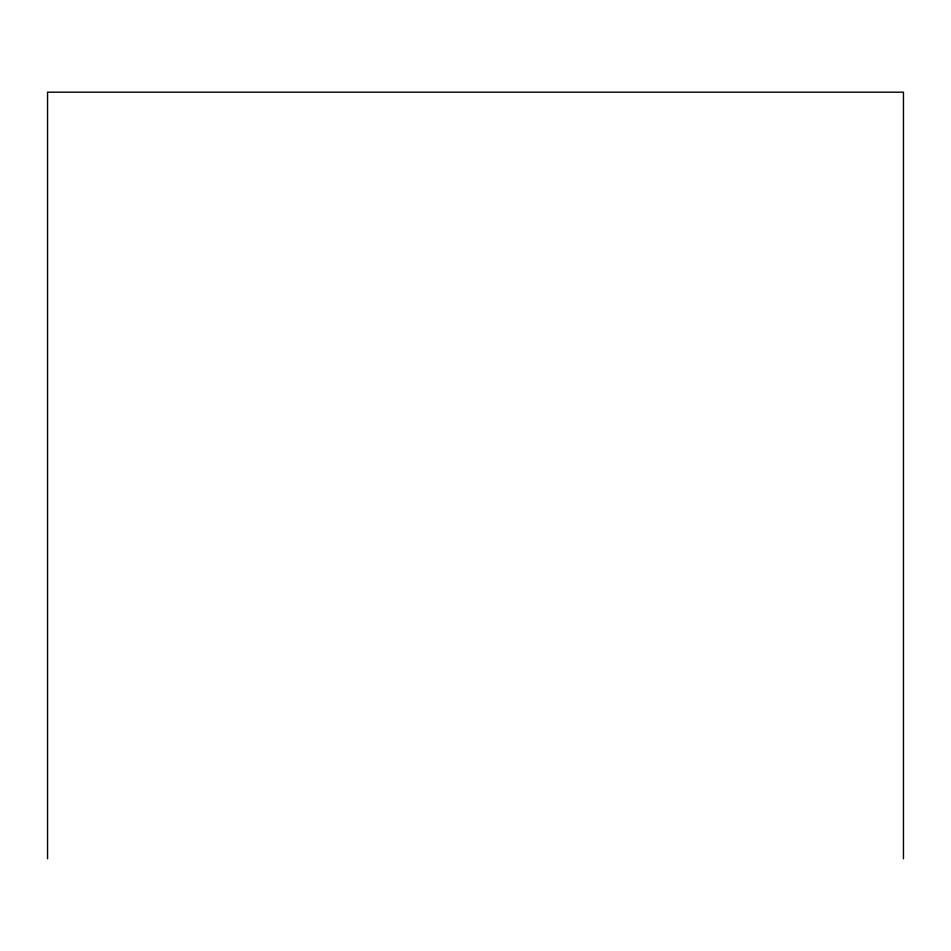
<?xml version="1.0" encoding="UTF-8"?>
<svg xmlns="http://www.w3.org/2000/svg" width="951" height="951" viewBox="0 0 951 951"><rect width="100%" height="100%" fill="white"/><g stroke="black" fill="none" stroke-linecap="round" stroke-linejoin="round"><path stroke-width="1.43" d="M903.45 858.812L903.45 92.188L47.55 92.188L47.55 858.812"/></g></svg>
